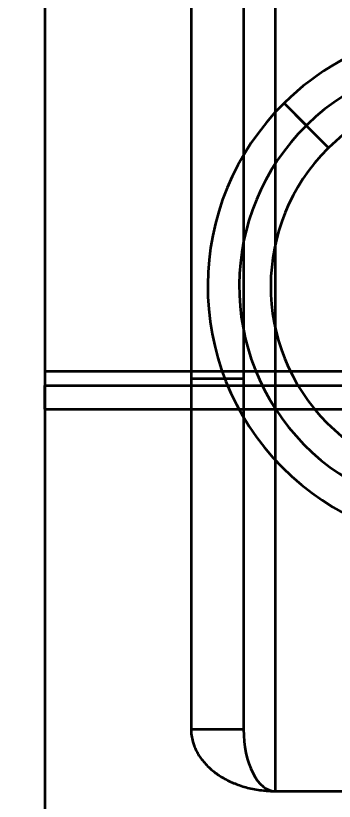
# Model space of a CAD drawing. Header units: millimetres. Extents: x -431 to 3717, y -325 to 2729.
# Drawn here: x 1335.7 to 1366.1, y 61 to 135.7 of the extents above; entities that cross this region are included whole.
import ezdxf

# ---------------------------------------------------------------- set-up
doc = ezdxf.new("R2010")
doc.units = ezdxf.units.MM
doc.styles.get("Standard").update_dxf_attribs({"font": 'arial.ttf'})
doc.dimstyles.new('CGJ', dxfattribs={"dimscale": 13, "dimtxt": 2.25, "dimasz": 2.25, "dimexe": 1, "dimexo": 1.25, "dimgap": 1.15, "dimtad": 1, "dimtoh": 1, "dimdec": 1, "dimdsep": 46, "dimtxsty": 'Standard', "dimcen": 0, "dimclrd": 2, "dimclre": 2, "dimclrt": 2, "dimadec": 0, "dimazin": 0, "dimtfac": 1, "dimtdec": 1, "dimtmove": 0, "dimatfit": 0, "dimfxl": 1, "dimtolj": 1, "dimtzin": 0, "dimlwe": -1, "dimarcsym": 2})

# ---------------------------------------------------------------- blocks, each defined once
blk = doc.blocks.new('*D57')
at = {"color": 2, "transparency": 16777216}
for p, q in [((0.015, 8.75), (0.015, -153.5)), ((1500.015, 8.75), (1500.015, -153.5))]:
    blk.add_line(p, q, dxfattribs=at)
at = {"color": 2, "lineweight": -2, "transparency": 16777216}
blk.add_line((29.265, -140.5), (1470.765, -140.5), dxfattribs=at)
at = {"color": 2, "transparency": 16777216}
for points in [[(29.265, -135.625), (29.265, -145.375), (0.015, -140.5)], [(1470.765, -135.625), (1470.765, -145.375), (1500.015, -140.5)]]:
    blk.add_solid(points, dxfattribs=at)
at = {"layer": 'Defpoints', "color": 0, "transparency": 16777216}
for p in [(0.015, 25), (1500.015, 25), (1500.015, -140.5)]:
    blk.add_point(p, dxfattribs=at)
at = {"color": 2, "transparency": 16777216, "insert": (750.015, -110.416), "char_height": 29.25, "attachment_point": 5}
blk.add_mtext('\\A1;1200 / 1350 / 1500 / 1650 / 1800', dxfattribs=at)

msp = doc.modelspace()

# ---------------------------------------------------------------- linework, layer by layer
at = {"color": 7, "linetype": 'Continuous', "lineweight": 35}
for p, q in [((1352.429, 532.172), (1352.429, 67.828)), ((1352.429, 498.8), (1352.429, 101.2)), ((1357.429, 498.8), (1357.429, 101.2)), ((1338.515, 498.08), (1338.515, 101.92)), ((1338.515, 498.08), (1338.515, 101.92)), ((1357.429, 263), (1357.429, 67.828)), ((1360.429, 263), (1360.429, 61.938)), ((1360.429, 263), (1360.429, 61.938)), ((1365.512, 123.159), (1361.295, 127.427)), ((1361.295, 127.427), (1363.403, 125.293)), ((1338.515, 101.92), (1338.515, 100.559)), ((1338.515, 101.92), (1338.515, 98.289)), ((1338.515, 101.92), (1418.515, 101.92)), ((1338.515, 101.92), (1418.515, 101.92)), ((1352.429, 101.2), (1357.429, 101.2)), ((1352.429, 101.2), (1352.429, 67.828)), ((1357.429, 101.2), (1357.429, 67.828)), ((1338.515, 100.559), (1418.515, 100.559)), ((1338.515, 98.289), (1338.515, 100.559)), ((1338.515, 100.559), (1338.515, 52.27)), ((1338.515, 98.289), (1338.515, 50)), ((1338.515, 98.289), (1418.515, 98.289)), ((1352.429, 67.828), (1357.429, 67.828)), ((1360.429, 61.938), (1396.601, 61.938)), ((1360.429, 61.938), (1396.601, 61.938))]:
    msp.add_line(p, q, dxfattribs=at)
for radius, start, end in [(24.5, 314.6585, 134.6585), (24.5, 314.6585, 134.6585), (21.5, 314.6585, 134.29926), (18.5, 314.91132, 134.6585), (24.5, 134.6585, 314.6585), (24.5, 134.6585, 314.6585), (21.5, 134.6585, 314.29926), (21.5, 134.29926, 134.6585), (18.5, 134.91134, 314.6585), (18.5, 134.6585, 134.91134)]:
    msp.add_arc((1378.515, 110), radius, start, end, dxfattribs=at)
msp.add_ellipse((1360.429, 67.828), major_axis=(0, 5.889), ratio=0.5094, start_param=1.570796, end_param=3.141593, dxfattribs=at)
msp.add_open_spline([(1352.429, 67.828), (1352.437, 67.628), (1352.453, 67.229), (1352.569, 66.697), (1352.721, 66.232), (1352.894, 65.834), (1353.122, 65.416), (1353.414, 64.981), (1353.787, 64.531), (1354.224, 64.097), (1354.693, 63.712), (1355.174, 63.379), (1355.659, 63.092), (1356.186, 62.827), (1356.751, 62.59), (1357.345, 62.387), (1357.971, 62.216), (1358.633, 62.081), (1359.273, 61.994), (1359.874, 61.946), (1360.244, 61.941), (1360.429, 61.938)], degree=3, knots=[0, 0, 0, 0, 0.071466, 0.14293, 0.191972, 0.241056, 0.290094, 0.349373, 0.408647, 0.469522, 0.530388, 0.578425, 0.626458, 0.675781, 0.725098, 0.773222, 0.82134, 0.87139, 0.921435, 0.960573, 1, 1, 1, 1], dxfattribs=at)

# ---------------------------------------------------------------- dimensions: what is measured, and where the dimension line sits
dim = msp.add_linear_dim(base=(1500.015, -140.5), p1=(0.015, 25), p2=(1500.015, 25), angle=180, text='1200 / 1350 / <> / 1650 / 1800', dimstyle='CGJ')
dim.commit()
dim.dimension.update_dxf_attribs({"geometry": '*D57', "text_midpoint": (750.015, -140.5), "dimtype": 160})

doc.saveas('drawing.dxf')
